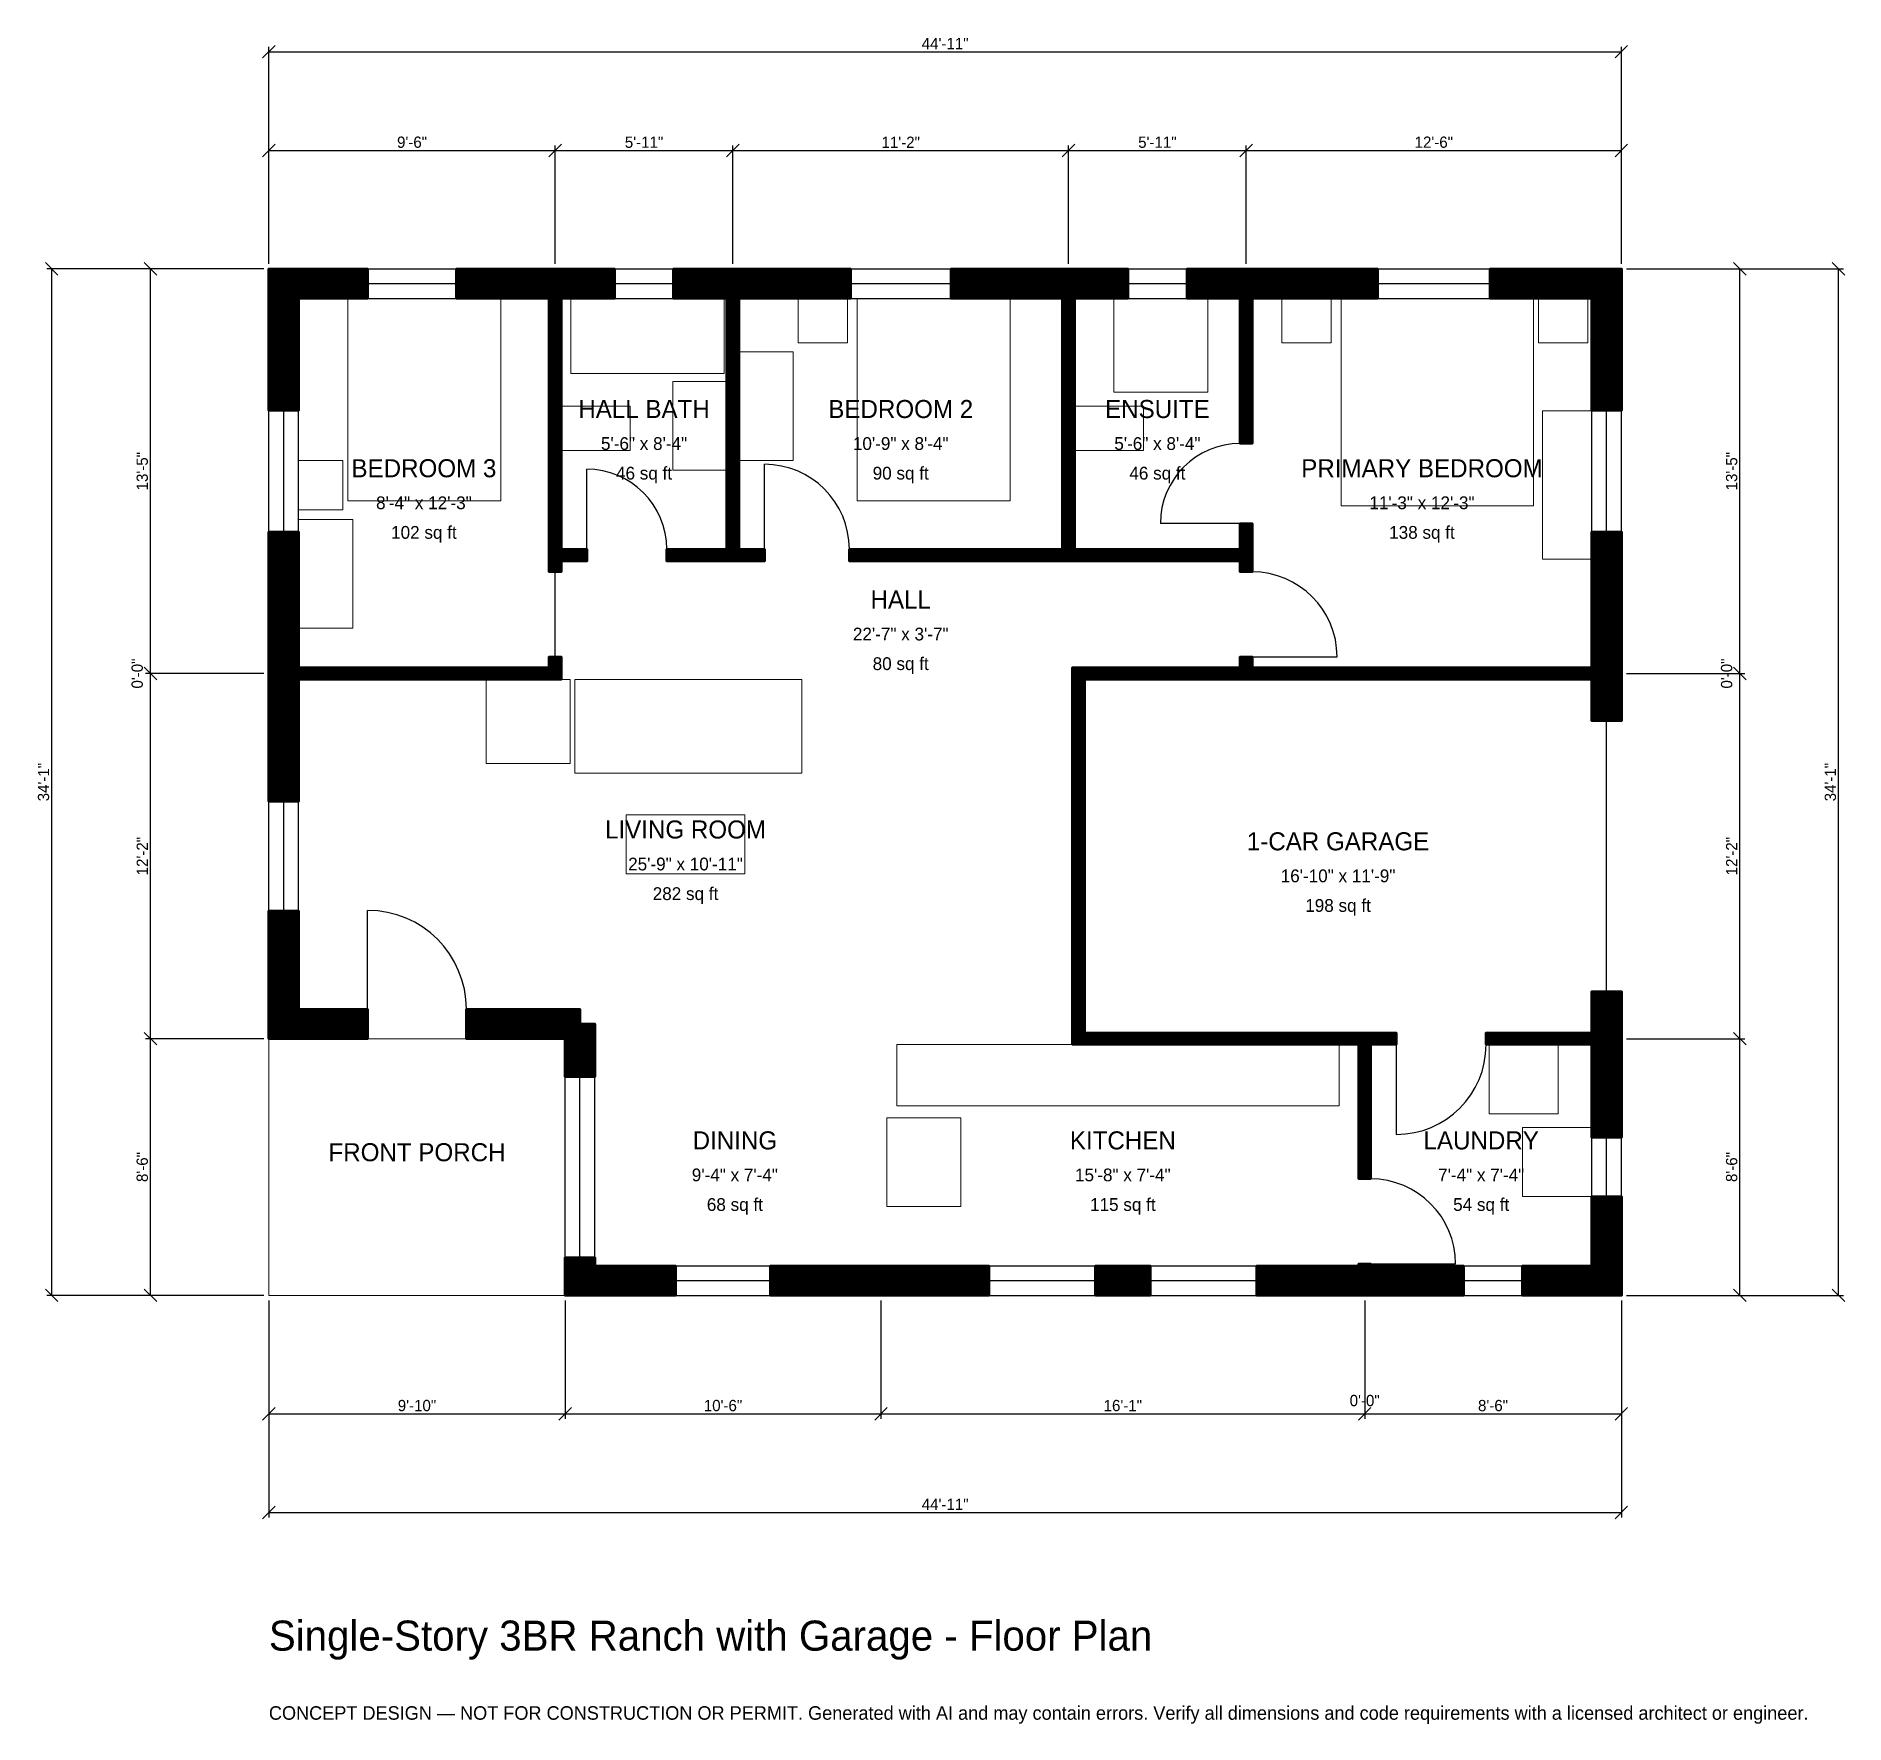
# Model space of a CAD drawing. Header units: inches. Extents: x -93 to 628, y -171 to 502.
import ezdxf
from ezdxf.enums import TextEntityAlignment as Align

# ---------------------------------------------------------------- set-up
doc = ezdxf.new("R2010")
doc.units = ezdxf.units.IN
doc.header["$MEASUREMENT"] = 0
doc.linetypes.add('DASHED', pattern=[0.6, 0.5, -0.1])
for name, color, linetype, lineweight in [('A-ANNO-DIMS', 1, 'Continuous', 13), ('A-ANNO-TEXT', 7, 'Continuous', 18), ('A-AREA-IDEN', 7, 'Continuous', 18), ('A-DOOR', 2, 'Continuous', 25), ('A-FLOR-FIXT', 9, 'Continuous', 13), ('A-FURN', 9, 'Continuous', 13), ('A-GLAZ', 4, 'Continuous', 25), ('A-SITE-PAVE', 8, 'Continuous', 13), ('A-WALL', 7, 'Continuous', 50), ('A-WALL-PATT', 8, 'Continuous', 13)]:
    doc.layers.add(name, color=color, linetype=linetype, lineweight=lineweight)
doc.dimstyles.new('PLAN', dxfattribs={"dimtxt": 4.5, "dimasz": 3, "dimexe": 2, "dimexo": 2, "dimgap": 1, "dimtad": 1, "dimdec": 0, "dimlunit": 4, "dimtsz": 2.5, "dimcen": 2.5, "dimclrd": 1, "dimclre": 1, "dimazin": 3, "dimtfac": 1, "dimtmove": 0, "dimatfit": 3})

msp = doc.modelspace()

# ---------------------------------------------------------------- hatches: boundary and pattern name
at = {"layer": 'A-WALL-PATT'}
h = msp.add_hatch(dxfattribs=at)
h.set_pattern_fill('ANSI31', color=8, scale=0.8)
h.paths.add_polyline_path([(118.1102, 0), (118.1102, 11.811), (118.1102, 11.811), (118.1102, 15.1575), (129.9213, 15.1575), (129.9213, 11.811), (162.2047, 11.811), (162.2047, 0), (129.9213, 0), (129.9213, 0), (118.1102, 0), (118.1102, 0), (118.1102, 0)])
h.paths.add_polyline_path([(118.1102, 102.3622), (78.7402, 102.3622), (78.7402, 114.1732), (124.0157, 114.1732), (124.0157, 108.2677), (129.9213, 108.2677), (129.9213, 87.2047), (118.1102, 87.2047), (118.1102, 102.3622)])
h.paths.add_polyline_path([(11.811, 102.3622), (11.811, 102.3622), (0, 102.3622), (0, 102.3622), (0, 102.3622), (0, 114.1732), (0, 114.1732), (0, 153.3465), (11.811, 153.3465), (11.811, 114.1732), (39.3701, 114.1732), (39.3701, 102.3622), (11.811, 102.3622)])
h.paths.add_polyline_path([(0, 242.126), (0, 245.6693), (0, 245.6693), (0, 250.3937), (0, 250.3937), (0, 253.937), (0, 304.5276), (11.811, 304.5276), (11.811, 253.937), (11.811, 250.3937), (111.811, 250.3937), (111.811, 254.7244), (116.5354, 254.7244), (116.5354, 250.3937), (116.5354, 245.6693), (116.5354, 245.6693), (111.811, 245.6693), (111.811, 245.6693), (11.811, 245.6693), (11.811, 242.126), (11.811, 197.0472), (0, 197.0472), (0, 242.126)])
h.paths.add_polyline_path([(0, 397.6378), (0, 397.6378), (0, 409.4488), (0, 409.4488), (0, 409.4489), (11.811, 409.4489), (11.811, 409.4488), (39.3701, 409.4488), (39.3701, 397.6378), (11.811, 397.6378), (11.811, 352.9528), (0, 352.9528), (0, 397.6378)])
h.paths.add_polyline_path([(108.2677, 409.4488), (108.2677, 409.4488), (111.811, 409.4488), (111.811, 409.4489), (116.5354, 409.4489), (116.5354, 409.4488), (137.7953, 409.4488), (137.7953, 397.6378), (120.0787, 397.6378), (120.0787, 397.6378), (116.5354, 397.6378), (116.5354, 297.6378), (126.7717, 297.6378), (126.7717, 292.9134), (116.5354, 292.9134), (116.5354, 288.5827), (111.811, 288.5827), (111.811, 292.9134), (111.811, 297.6378), (111.811, 397.6378), (74.8031, 397.6378), (74.8031, 409.4488), (108.2677, 409.4488)])
h.paths.add_polyline_path([(179.1339, 409.4488), (182.6772, 409.4488), (182.6772, 409.4489), (187.4016, 409.4489), (187.4016, 409.4488), (190.9449, 409.4488), (231.8898, 409.4488), (231.8898, 397.6378), (190.9449, 397.6378), (187.4016, 397.6378), (187.4016, 297.6378), (197.6378, 297.6378), (197.6378, 292.9134), (187.4016, 292.9134), (182.6772, 292.9134), (158.6614, 292.9134), (158.6614, 297.6378), (182.6772, 297.6378), (182.6772, 397.6378), (179.1339, 397.6378), (161.4173, 397.6378), (161.4173, 409.4488), (179.1339, 409.4488)])
h.paths.add_polyline_path([(312.9921, 409.4488), (316.5354, 409.4488), (316.5354, 409.4489), (321.2598, 409.4489), (321.2598, 409.4488), (324.8031, 409.4488), (342.5197, 409.4488), (342.5197, 397.6378), (324.8031, 397.6378), (321.2598, 397.6378), (321.2598, 297.6378), (387.4016, 297.6378), (387.4016, 307.874), (392.126, 307.874), (392.126, 297.6378), (392.126, 292.9134), (392.126, 288.5827), (387.4016, 288.5827), (387.4016, 292.9134), (321.2598, 292.9134), (316.5354, 292.9134), (231.4961, 292.9134), (231.4961, 297.6378), (316.5354, 297.6378), (316.5354, 397.6378), (312.9921, 397.6378), (272.0472, 397.6378), (272.0472, 409.4488), (312.9921, 409.4488)])
h.paths.add_polyline_path([(387.4016, 409.4488), (387.4016, 409.4489), (392.126, 409.4489), (392.126, 409.4488), (395.6693, 409.4488), (395.6693, 409.4488), (442.126, 409.4488), (442.126, 397.6378), (392.126, 397.6378), (392.126, 339.7638), (387.4016, 339.7638), (387.4016, 397.6378), (383.8583, 397.6378), (383.8583, 397.6378), (366.1417, 397.6378), (366.1417, 409.4488), (387.4016, 409.4488)])
h.paths.add_polyline_path([(527.5591, 409.4488), (527.5591, 409.4489), (539.3701, 409.4489), (539.3701, 409.4488), (539.3701, 409.4488), (539.3701, 397.6378), (539.3701, 397.6378), (539.3701, 352.9528), (527.5591, 352.9528), (527.5591, 397.6378), (487.0079, 397.6378), (487.0079, 409.4488), (527.5591, 409.4488)])
h.paths.add_polyline_path([(539.3701, 253.937), (539.3701, 250.3937), (539.3701, 250.3937), (539.3701, 245.6693), (539.3701, 245.6693), (539.3701, 242.126), (539.3701, 229.1339), (527.5591, 229.1339), (527.5591, 242.126), (527.5591, 245.6693), (392.126, 245.6693), (392.126, 245.6693), (387.4016, 245.6693), (387.4016, 245.6693), (325.1969, 245.6693), (325.1969, 104.7244), (434.6457, 104.7244), (434.6457, 104.7244), (439.3701, 104.7244), (449.6063, 104.7244), (449.6063, 100), (439.3701, 100), (439.3701, 46.4567), (434.6457, 46.4567), (434.6457, 100), (434.6457, 100), (325.1969, 100), (320.4724, 100), (320.4724, 104.7244), (320.4724, 245.6693), (320.4724, 250.3937), (325.1969, 250.3937), (387.4016, 250.3937), (387.4016, 254.7244), (392.126, 254.7244), (392.126, 250.3937), (527.5591, 250.3937), (527.5591, 253.937), (527.5591, 304.5276), (539.3701, 304.5276), (539.3701, 253.937)])
h.paths.add_polyline_path([(539.3701, 108.2677), (539.3701, 104.7244), (539.3701, 104.7244), (539.3701, 100), (539.3701, 100), (539.3701, 96.4567), (539.3701, 62.9921), (527.5591, 62.9921), (527.5591, 96.4567), (527.5591, 100), (485.4331, 100), (485.4331, 104.7244), (527.5591, 104.7244), (527.5591, 108.2677), (527.5591, 121.2598), (539.3701, 121.2598), (539.3701, 108.2677)])
h.paths.add_polyline_path([(539.3701, 11.811), (539.3701, 11.811), (539.3701, 0), (539.3701, 0), (539.3701, 0), (527.5591, 0), (527.5591, 0), (500, 0), (500, 11.811), (527.5591, 11.811), (527.5591, 39.3701), (539.3701, 39.3701), (539.3701, 11.811)])
h.paths.add_polyline_path([(442.9134, 0), (439.3701, 0), (439.3701, 0), (434.6457, 0), (434.6457, 0), (431.1024, 0), (393.9633, 0), (393.9633, 11.811), (431.1024, 11.811), (434.6457, 11.811), (434.6457, 12.5984), (439.3701, 12.5984), (439.3701, 11.811), (442.9134, 11.811), (476.378, 11.811), (476.378, 0), (442.9134, 0)])
h.paths.add_polyline_path([(329.6588, 0), (329.6588, 11.811), (351.4436, 11.811), (351.4436, 0), (329.6588, 0)])
h.paths.add_polyline_path([(250, 0), (238.189, 0), (200, 0), (200, 11.811), (238.189, 11.811), (250, 11.811), (287.1391, 11.811), (287.1391, 0), (250, 0)])

# ---------------------------------------------------------------- linework, layer by layer
at = {"layer": 'A-DOOR'}
for p, q in [((126.7717, 297.6378), (126.7717, 329.5276)), ((197.6378, 297.6378), (197.6378, 331.4961)), ((387.4016, 307.874), (355.5118, 307.874)), ((114.1732, 254.7244), (114.1732, 288.5827)), ((392.126, 254.7244), (425.9843, 254.7244)), ((39.3701, 114.1732), (39.3701, 153.5433)), ((449.6063, 100), (449.6063, 64.1732)), ((439.3701, 12.5984), (473.2283, 12.5984))]:
    msp.add_line(p, q, dxfattribs=at)
at = {"layer": 'A-DOOR', "linetype": 'DASHED'}
msp.add_line((533.4646, 121.2598), (533.4646, 229.1339), dxfattribs=at)
at = {"layer": 'A-DOOR'}
for centre, radius, start, end in [((387.4016, 307.874), 31.8898, 90, 180), ((126.7717, 297.6378), 31.8898, 0, 90), ((197.6378, 297.6378), 33.8583, 0, 90), ((392.126, 254.7244), 33.8583, 0, 90), ((39.3701, 114.1732), 39.3701, 0, 90), ((449.6063, 100), 35.8268, 270, 360), ((439.3701, 12.5984), 33.8583, 0, 90)]:
    msp.add_arc(centre, radius, start, end, dxfattribs=at)
at = {"layer": 'A-FLOR-FIXT'}
for points in [[(120.4724, 367.7165), (181.4961, 367.7165), (181.4961, 397.6378), (120.4724, 397.6378)], [(337.0079, 360.2362), (374.4094, 360.2362), (374.4094, 397.6378), (337.0079, 397.6378)], [(161.0236, 329.1339), (182.6772, 329.1339), (182.6772, 364.5669), (161.0236, 364.5669)], [(116.5354, 337.0079), (144.0945, 337.0079), (144.0945, 354.7244), (116.5354, 354.7244)], [(321.2598, 337.0079), (348.8189, 337.0079), (348.8189, 354.7244), (321.2598, 354.7244)], [(250.3937, 75.5906), (426.7717, 75.5906), (426.7717, 100), (250.3937, 100)]]:
    msp.add_lwpolyline(points, close=True, dxfattribs=at)
at = {"layer": 'A-FURN'}
for points in [[(31.4961, 316.9291), (92.5197, 316.9291), (92.5197, 397.6378), (31.4961, 397.6378)], [(211.0236, 379.9213), (230.7087, 379.9213), (230.7087, 397.6378), (211.0236, 397.6378)], [(234.6457, 316.9291), (295.6693, 316.9291), (295.6693, 397.6378), (234.6457, 397.6378)], [(403.937, 379.9213), (423.622, 379.9213), (423.622, 397.6378), (403.937, 397.6378)], [(427.5591, 314.9606), (504.3307, 314.9606), (504.3307, 397.6378), (427.5591, 397.6378)], [(506.2992, 379.9213), (525.9843, 379.9213), (525.9843, 397.6378), (506.2992, 397.6378)], [(187.4016, 333.0709), (209.0551, 333.0709), (209.0551, 376.378), (187.4016, 376.378)], [(507.874, 293.7008), (527.5591, 293.7008), (527.5591, 352.7559), (507.874, 352.7559)], [(11.811, 313.3858), (29.5276, 313.3858), (29.5276, 333.0709), (11.811, 333.0709)], [(11.811, 266.1417), (33.4646, 266.1417), (33.4646, 309.4488), (11.811, 309.4488)], [(86.6142, 212.2047), (120.0787, 212.2047), (120.0787, 245.6693), (86.6142, 245.6693)], [(122.0472, 208.2677), (212.5984, 208.2677), (212.5984, 245.6693), (122.0472, 245.6693)], [(142.5197, 168.1102), (189.7638, 168.1102), (189.7638, 191.7323), (142.5197, 191.7323)], [(486.6142, 72.4409), (514.1732, 72.4409), (514.1732, 100), (486.6142, 100)], [(246.4567, 35.4331), (275.9843, 35.4331), (275.9843, 70.8661), (246.4567, 70.8661)], [(500, 39.3701), (527.5591, 39.3701), (527.5591, 66.9291), (500, 66.9291)]]:
    msp.add_lwpolyline(points, close=True, dxfattribs=at)
at = {"layer": 'A-GLAZ'}
for p, q in [((39.3701, 409.4488), (74.8031, 409.4488)), ((137.7953, 409.4488), (161.4173, 409.4488)), ((231.8898, 409.4488), (272.0472, 409.4488)), ((342.5197, 409.4488), (366.1417, 409.4488)), ((442.126, 409.4488), (487.0079, 409.4488)), ((39.3701, 403.5433), (74.8031, 403.5433)), ((39.3701, 397.6378), (74.8031, 397.6378)), ((137.7953, 403.5433), (161.4173, 403.5433)), ((137.7953, 397.6378), (161.4173, 397.6378)), ((231.8898, 403.5433), (272.0472, 403.5433)), ((231.8898, 397.6378), (272.0472, 397.6378)), ((342.5197, 403.5433), (366.1417, 403.5433)), ((342.5197, 397.6378), (366.1417, 397.6378)), ((442.126, 403.5433), (487.0079, 403.5433)), ((442.126, 397.6378), (487.0079, 397.6378)), ((0, 304.5276), (0, 352.9528)), ((5.9055, 304.5276), (5.9055, 352.9528)), ((11.811, 304.5276), (11.811, 352.9528)), ((527.5591, 304.5276), (527.5591, 352.9528)), ((533.4646, 304.5276), (533.4646, 352.9528)), ((539.3701, 304.5276), (539.3701, 352.9528)), ((0, 153.3465), (0, 197.0472)), ((5.9055, 153.3465), (5.9055, 197.0472)), ((11.811, 153.3465), (11.811, 197.0472)), ((118.1102, 15.1575), (118.1102, 87.2047)), ((124.0157, 15.1575), (124.0157, 87.2047)), ((129.9213, 15.1575), (129.9213, 87.2047)), ((527.5591, 39.3701), (527.5591, 62.9921)), ((533.4646, 39.3701), (533.4646, 62.9921)), ((539.3701, 39.3701), (539.3701, 62.9921)), ((162.2047, 11.811), (200, 11.811)), ((287.1391, 11.811), (329.6588, 11.811)), ((351.4436, 11.811), (393.9633, 11.811)), ((476.378, 11.811), (500, 11.811)), ((162.2047, 5.9055), (200, 5.9055)), ((162.2047, 0), (200, 0)), ((287.1391, 5.9055), (329.6588, 5.9055)), ((287.1391, 0), (329.6588, 0)), ((351.4436, 5.9055), (393.9633, 5.9055)), ((351.4436, 0), (393.9633, 0)), ((476.378, 5.9055), (500, 5.9055)), ((476.378, 0), (500, 0))]:
    msp.add_line(p, q, dxfattribs=at)
at = {"layer": 'A-SITE-PAVE', "linetype": 'DASHED'}
msp.add_lwpolyline([(0, 0), (118.1102, 0), (118.1102, 102.3622), (0, 102.3622)], close=True, dxfattribs=at)
at = {"layer": 'A-WALL'}
for points in [[(0, 397.6378), (0, 397.6378), (0, 409.4488), (0, 409.4488), (0, 409.4489), (11.811, 409.4489), (11.811, 409.4488), (39.3701, 409.4488), (39.3701, 397.6378), (11.811, 397.6378), (11.811, 352.9528), (0, 352.9528), (0, 397.6378)], [(108.2677, 409.4488), (108.2677, 409.4488), (111.811, 409.4488), (111.811, 409.4489), (116.5354, 409.4489), (116.5354, 409.4488), (137.7953, 409.4488), (137.7953, 397.6378), (120.0787, 397.6378), (120.0787, 397.6378), (116.5354, 397.6378), (116.5354, 297.6378), (126.7717, 297.6378), (126.7717, 292.9134), (116.5354, 292.9134), (116.5354, 288.5827), (111.811, 288.5827), (111.811, 292.9134), (111.811, 297.6378), (111.811, 397.6378), (74.8031, 397.6378), (74.8031, 409.4488), (108.2677, 409.4488)], [(179.1339, 409.4488), (182.6772, 409.4488), (182.6772, 409.4489), (187.4016, 409.4489), (187.4016, 409.4488), (190.9449, 409.4488), (231.8898, 409.4488), (231.8898, 397.6378), (190.9449, 397.6378), (187.4016, 397.6378), (187.4016, 297.6378), (197.6378, 297.6378), (197.6378, 292.9134), (187.4016, 292.9134), (182.6772, 292.9134), (158.6614, 292.9134), (158.6614, 297.6378), (182.6772, 297.6378), (182.6772, 397.6378), (179.1339, 397.6378), (161.4173, 397.6378), (161.4173, 409.4488), (179.1339, 409.4488)], [(312.9921, 409.4488), (316.5354, 409.4488), (316.5354, 409.4489), (321.2598, 409.4489), (321.2598, 409.4488), (324.8031, 409.4488), (342.5197, 409.4488), (342.5197, 397.6378), (324.8031, 397.6378), (321.2598, 397.6378), (321.2598, 297.6378), (387.4016, 297.6378), (387.4016, 307.874), (392.126, 307.874), (392.126, 297.6378), (392.126, 292.9134), (392.126, 288.5827), (387.4016, 288.5827), (387.4016, 292.9134), (321.2598, 292.9134), (316.5354, 292.9134), (231.4961, 292.9134), (231.4961, 297.6378), (316.5354, 297.6378), (316.5354, 397.6378), (312.9921, 397.6378), (272.0472, 397.6378), (272.0472, 409.4488), (312.9921, 409.4488)], [(387.4016, 409.4488), (387.4016, 409.4489), (392.126, 409.4489), (392.126, 409.4488), (395.6693, 409.4488), (395.6693, 409.4488), (442.126, 409.4488), (442.126, 397.6378), (392.126, 397.6378), (392.126, 339.7638), (387.4016, 339.7638), (387.4016, 397.6378), (383.8583, 397.6378), (383.8583, 397.6378), (366.1417, 397.6378), (366.1417, 409.4488), (387.4016, 409.4488)], [(527.5591, 409.4488), (527.5591, 409.4489), (539.3701, 409.4489), (539.3701, 409.4488), (539.3701, 409.4488), (539.3701, 397.6378), (539.3701, 397.6378), (539.3701, 352.9528), (527.5591, 352.9528), (527.5591, 397.6378), (487.0079, 397.6378), (487.0079, 409.4488), (527.5591, 409.4488)], [(0, 242.126), (0, 245.6693), (0, 245.6693), (0, 250.3937), (0, 250.3937), (0, 253.937), (0, 304.5276), (11.811, 304.5276), (11.811, 253.937), (11.811, 250.3937), (111.811, 250.3937), (111.811, 254.7244), (116.5354, 254.7244), (116.5354, 250.3937), (116.5354, 245.6693), (116.5354, 245.6693), (111.811, 245.6693), (111.811, 245.6693), (11.811, 245.6693), (11.811, 242.126), (11.811, 197.0472), (0, 197.0472), (0, 242.126)], [(539.3701, 253.937), (539.3701, 250.3937), (539.3701, 250.3937), (539.3701, 245.6693), (539.3701, 245.6693), (539.3701, 242.126), (539.3701, 229.1339), (527.5591, 229.1339), (527.5591, 242.126), (527.5591, 245.6693), (392.126, 245.6693), (392.126, 245.6693), (387.4016, 245.6693), (387.4016, 245.6693), (325.1969, 245.6693), (325.1969, 104.7244), (434.6457, 104.7244), (434.6457, 104.7244), (439.3701, 104.7244), (449.6063, 104.7244), (449.6063, 100), (439.3701, 100), (439.3701, 46.4567), (434.6457, 46.4567), (434.6457, 100), (434.6457, 100), (325.1969, 100), (320.4724, 100), (320.4724, 104.7244), (320.4724, 245.6693), (320.4724, 250.3937), (325.1969, 250.3937), (387.4016, 250.3937), (387.4016, 254.7244), (392.126, 254.7244), (392.126, 250.3937), (527.5591, 250.3937), (527.5591, 253.937), (527.5591, 304.5276), (539.3701, 304.5276), (539.3701, 253.937)], [(11.811, 102.3622), (11.811, 102.3622), (0, 102.3622), (0, 102.3622), (0, 102.3622), (0, 114.1732), (0, 114.1732), (0, 153.3465), (11.811, 153.3465), (11.811, 114.1732), (39.3701, 114.1732), (39.3701, 102.3622), (11.811, 102.3622)], [(539.3701, 108.2677), (539.3701, 104.7244), (539.3701, 104.7244), (539.3701, 100), (539.3701, 100), (539.3701, 96.4567), (539.3701, 62.9921), (527.5591, 62.9921), (527.5591, 96.4567), (527.5591, 100), (485.4331, 100), (485.4331, 104.7244), (527.5591, 104.7244), (527.5591, 108.2677), (527.5591, 121.2598), (539.3701, 121.2598), (539.3701, 108.2677)], [(118.1102, 102.3622), (78.7402, 102.3622), (78.7402, 114.1732), (124.0157, 114.1732), (124.0157, 108.2677), (129.9213, 108.2677), (129.9213, 87.2047), (118.1102, 87.2047), (118.1102, 102.3622)], [(539.3701, 11.811), (539.3701, 11.811), (539.3701, 0), (539.3701, 0), (539.3701, 0), (527.5591, 0), (527.5591, 0), (500, 0), (500, 11.811), (527.5591, 11.811), (527.5591, 39.3701), (539.3701, 39.3701), (539.3701, 11.811)], [(118.1102, 0), (118.1102, 11.811), (118.1102, 11.811), (118.1102, 15.1575), (129.9213, 15.1575), (129.9213, 11.811), (162.2047, 11.811), (162.2047, 0), (129.9213, 0), (129.9213, 0), (118.1102, 0), (118.1102, 0), (118.1102, 0)], [(250, 0), (238.189, 0), (200, 0), (200, 11.811), (238.189, 11.811), (250, 11.811), (287.1391, 11.811), (287.1391, 0), (250, 0)], [(329.6588, 0), (329.6588, 11.811), (351.4436, 11.811), (351.4436, 0), (329.6588, 0)], [(442.9134, 0), (439.3701, 0), (439.3701, 0), (434.6457, 0), (434.6457, 0), (431.1024, 0), (393.9633, 0), (393.9633, 11.811), (431.1024, 11.811), (434.6457, 11.811), (434.6457, 12.5984), (439.3701, 12.5984), (439.3701, 11.811), (442.9134, 11.811), (476.378, 11.811), (476.378, 0), (442.9134, 0)]]:
    msp.add_lwpolyline(points, close=True, dxfattribs=at)

# ---------------------------------------------------------------- texts
at = {"layer": 'A-ANNO-TEXT'}
for s, height, p in [('Single-Story 3BR Ranch with Garage - Floor Plan', 12, (0, -141.7323)), ('CONCEPT DESIGN — NOT FOR CONSTRUCTION OR PERMIT. Generated with AI and may contain errors. Verify all dimensions and code requirements with a licensed architect or engineer.', 5.4, (0, -169.2913))]:
    msp.add_text(s, height=height, dxfattribs=at).set_placement(p)
at = {"layer": 'A-AREA-IDEN'}
for s, height, p in [('HALL BATH', 7.2, (149.6063, 353.5433)), ('BEDROOM 2', 7.2, (251.9685, 353.5433)), ('ENSUITE', 7.2, (354.3307, 353.5433)), ('5\'-6" x 8\'-4"', 5.1, (149.6063, 339.7638)), ('10\'-9" x 8\'-4"', 5.1, (251.9685, 339.7638)), ('5\'-6" x 8\'-4"', 5.1, (354.3307, 339.7638)), ('BEDROOM 3', 7.2, (61.811, 329.9213)), ('PRIMARY BEDROOM', 7.2, (459.8425, 329.9213)), ('46 sq ft', 5.1, (149.6063, 327.9528)), ('90 sq ft', 5.1, (251.9685, 327.9528)), ('46 sq ft', 5.1, (354.3307, 327.9528)), ('8\'-4" x 12\'-3"', 5.1, (61.811, 316.1417)), ('11\'-3" x 12\'-3"', 5.1, (459.8425, 316.1417)), ('102 sq ft', 5.1, (61.811, 304.3307)), ('138 sq ft', 5.1, (459.8425, 304.3307)), ('HALL', 7.2, (251.9685, 277.5591)), ('22\'-7" x 3\'-7"', 5.1, (251.9685, 263.7795)), ('80 sq ft', 5.1, (251.9685, 251.9685)), ('LIVING ROOM', 7.2, (166.1417, 185.8268)), ('1-CAR GARAGE', 7.2, (426.378, 181.1024)), ('25\'-9" x 10\'-11"', 5.1, (166.1417, 172.0472)), ('16\'-10" x 11\'-9"', 5.1, (426.378, 167.3228)), ('282 sq ft', 5.1, (166.1417, 160.2362)), ('198 sq ft', 5.1, (426.378, 155.5118)), ('DINING', 7.2, (185.8268, 61.811)), ('KITCHEN', 7.2, (340.5512, 61.811)), ('LAUNDRY', 7.2, (483.4646, 61.811)), ('FRONT PORCH', 7.2, (59.0551, 57.0866)), ('9\'-4" x 7\'-4"', 5.1, (185.8268, 48.0315)), ('15\'-8" x 7\'-4"', 5.1, (340.5512, 48.0315)), ('7\'-4" x 7\'-4"', 5.1, (483.4646, 48.0315)), ('68 sq ft', 5.1, (185.8268, 36.2205)), ('115 sq ft', 5.1, (340.5512, 36.2205)), ('54 sq ft', 5.1, (483.4646, 36.2205))]:
    msp.add_text(s, height=height, dxfattribs=at).set_placement(p, align=Align.MIDDLE_CENTER)

# ---------------------------------------------------------------- dimensions: what is measured, and where the dimension line sits
at = {"layer": 'A-ANNO-DIMS'}
for base, p1, p2, text in [((0, 496.063), (0, 409.4488), (539.3701, 409.4488), '44\'-11"'), ((0, 456.6929), (0, 409.4488), (114.1732, 409.4488), '9\'-6"'), ((114.1732, 456.6929), (114.1732, 409.4488), (185.0394, 409.4488), '5\'-11"'), ((185.0394, 456.6929), (185.0394, 409.4488), (318.8976, 409.4488), '11\'-2"'), ((318.8976, 456.6929), (318.8976, 409.4488), (389.7638, 409.4488), '5\'-11"'), ((389.7638, 456.6929), (389.7638, 409.4488), (539.3701, 409.4488), '12\'-6"'), ((0, -47.2441), (0, 0), (118.1102, 0), '9\'-10"'), ((0, -86.6142), (0, 0), (539.3701, 0), '44\'-11"'), ((118.1102, -47.2441), (118.1102, 0), (244.0945, 0), '10\'-6"'), ((244.0945, -47.2441), (244.0945, 0), (437.0079, 0), '16\'-1"'), ((437.0079, -47.2441), (437.0079, 0), (437.0079, 0), '0\'-0"'), ((437.0079, -47.2441), (437.0079, 0), (539.3701, 0), '8\'-6"')]:
    msp.add_linear_dim(base=base, p1=p1, p2=p2, text=text, dimstyle='PLAN', dxfattribs=at).render()
for base, p1, p2, text in [((-86.6142, 0), (0, 0), (0, 409.4488), '34\'-1"'), ((-47.2441, 248.0315), (0, 248.0315), (0, 409.4488), '13\'-5"'), ((586.6142, 248.0315), (539.3701, 248.0315), (539.3701, 409.4488), '13\'-5"'), ((625.9843, 0), (539.3701, 0), (539.3701, 409.4488), '34\'-1"'), ((-47.2441, 248.0315), (0, 248.0315), (0, 248.0315), '0\'-0"'), ((586.6142, 248.0315), (539.3701, 248.0315), (539.3701, 248.0315), '0\'-0"'), ((-47.2441, 102.3622), (0, 102.3622), (0, 248.0315), '12\'-2"'), ((586.6142, 102.3622), (539.3701, 102.3622), (539.3701, 248.0315), '12\'-2"'), ((-47.2441, 0), (0, 0), (0, 102.3622), '8\'-6"'), ((586.6142, 0), (539.3701, 0), (539.3701, 102.3622), '8\'-6"')]:
    msp.add_linear_dim(base=base, p1=p1, p2=p2, angle=90, text=text, dimstyle='PLAN', dxfattribs=at).render()

doc.saveas('drawing.dxf')
